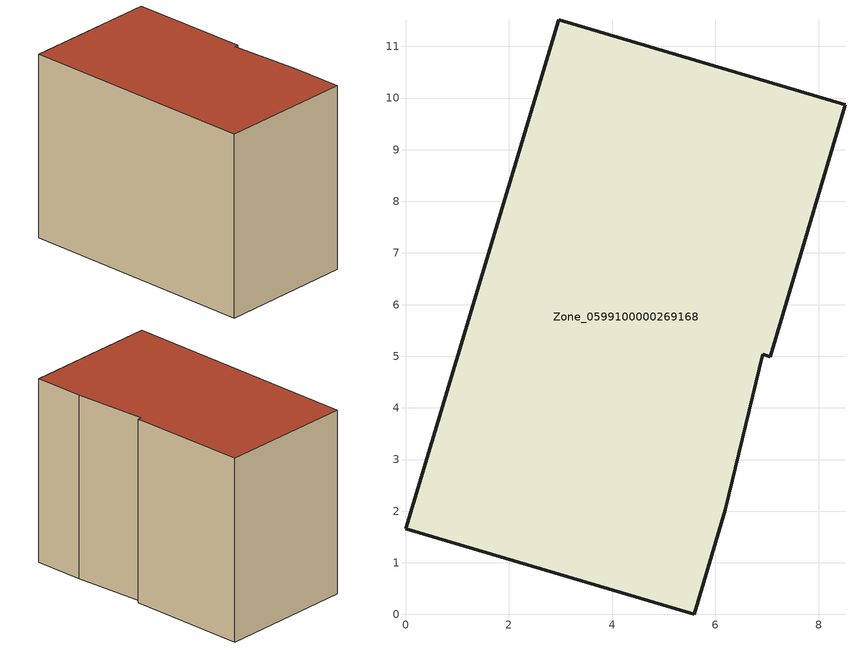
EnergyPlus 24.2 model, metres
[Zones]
Zone_0599100000269168
 floor ground (C_G): 8.51,9.87 7.07,4.99 6.91,5.04 6.19,2.03 5.59,0 0,1.66 2.97,11.52 z0.51
 wall outside (C_F): 6.19,2.03 6.91,5.04 7.07,4.99 8.51,9.87 2.97,11.52 0,1.66 5.59,0 6.19,2.03 z0.51:8.37
 roof outside (C_R): 7.07,4.99 8.51,9.87 2.97,11.52 0,1.66 5.59,0 6.19,2.03 6.91,5.04 z8.37
[BUILDING]
Pand.0599100000269168: North Axis=0; Terrain=City; Loads Convergence Tolerance Value=0.04; Temperature Convergence Tolerance Value=0.4; Solar Distribution=FullExterior; Maximum Number of Warmup Days=25; Minimum Number of Warmup Days=1
[Site:Location]
Rotterdam.The.Hague.AP_ZH_NLD Design_Conditions: Latitude=51.96; Longitude=4.45; Time Zone=1; Elevation=-4.5
[SITE:GROUNDTEMPERATURE:BUILDINGSURFACE]
18, 18, 18, 18, 18, 18, 18, 18, 18, 18, 18, 18
[MATERIAL] Thermal Absorptance=0.9; Solar Absorptance=0.7; Visible Absorptance=0.7
Name | Roughness | Thickness | Conductivity | Density | Specific Heat
G.TC.1965-1974 | MediumSmooth | 0.15 | 0.882353 | 540 | 1210
F.TC.1965-1974 | Rough | 0.3 | 0.697674 | 1920 | 840
R.TC.1965-1974 | MediumRough | 0.2 | 0.232558 | 1500 | 1000
[CONSTRUCTION]
C_G: G.TC.1965-1974
C_F: F.TC.1965-1974
C_R: R.TC.1965-1974
[ZONE]
Zone_0599100000269168: Type=1; Multiplier=1; Ceiling Height=Autocalculate; Volume=Autocalculate; Floor Area=autocalculate; Part of Total Floor Area=Yes
[ZONEINFILTRATION:DESIGNFLOWRATE]
Infil_Zone_0599100000269168: Zone or ZoneList or Space or SpaceList=Zone_0599100000269168; Schedule=AlwaysOn; Design Flow Rate Calculation Method=Flow/Area; Flow Rate per Floor Area=0.003; Constant Term Coefficient=1; Temperature Term Coefficient=0; Velocity Term Coefficient=0; Velocity Squared Term Coefficient=0
[HVACTEMPLATE:ZONE:IDEALLOADSAIRSYSTEM]
Zone_0599100000269168: Maximum Heating Supply Air Temperature=50; Minimum Cooling Supply Air Temperature=13; Maximum Heating Supply Air Humidity Ratio=0.0156; Minimum Cooling Supply Air Humidity Ratio=0.0077; Heating Limit=NoLimit; Cooling Limit=NoLimit; Dehumidification Control Type=ConstantSensibleHeatRatio; Cooling Sensible Heat Ratio=0.7; Dehumidification Setpoint=60; Humidification Control Type=None; Humidification Setpoint=30; Outdoor Air Method=None; Outdoor Air Flow Rate per Person=0.00944; Outdoor Air Flow Rate per Zone Floor Area=0; Outdoor Air Flow Rate per Zone=0; Demand Controlled Ventilation Type=None; Outdoor Air Economizer Type=NoEconomizer; Heat Recovery Type=None; Sensible Heat Recovery Effectiveness=0.7; Latent Heat Recovery Effectiveness=0.65
[ZONECONTROL:THERMOSTAT]
ThermostatControl_Zone_0599100000269168: Zone or ZoneList=Zone_0599100000269168; Control Type Schedule=DualSetpointControlType; Control 1=Thermostat_Zone_0599100000269168; Temperature Difference Between Cutout And Setpoint=0
[THERMOSTATSETPOINT:DUALSETPOINT]
Thermostat_Zone_0599100000269168: Heating Setpoint Temperature Schedule=HeatingSetpoint_Zone_0599100000269168; Cooling Setpoint Temperature Schedule=CoolingSetpoint_Zone_0599100000269168
[SCHEDULE:COMPACT]
HeatingSetpoint_Zone_0599100000269168: Through: 12/31, For: AllDays, Until: 24:00, 21
CoolingSetpoint_Zone_0599100000269168: Through: 12/31, For: AllDays, Until: 24:00, 24
DualSetpointControlType: Through: 12/31, For: AllDays, Until: 24:00, 4
AlwaysOn: Through: 12/31, For: AllDays, Until: 24:00, 1
